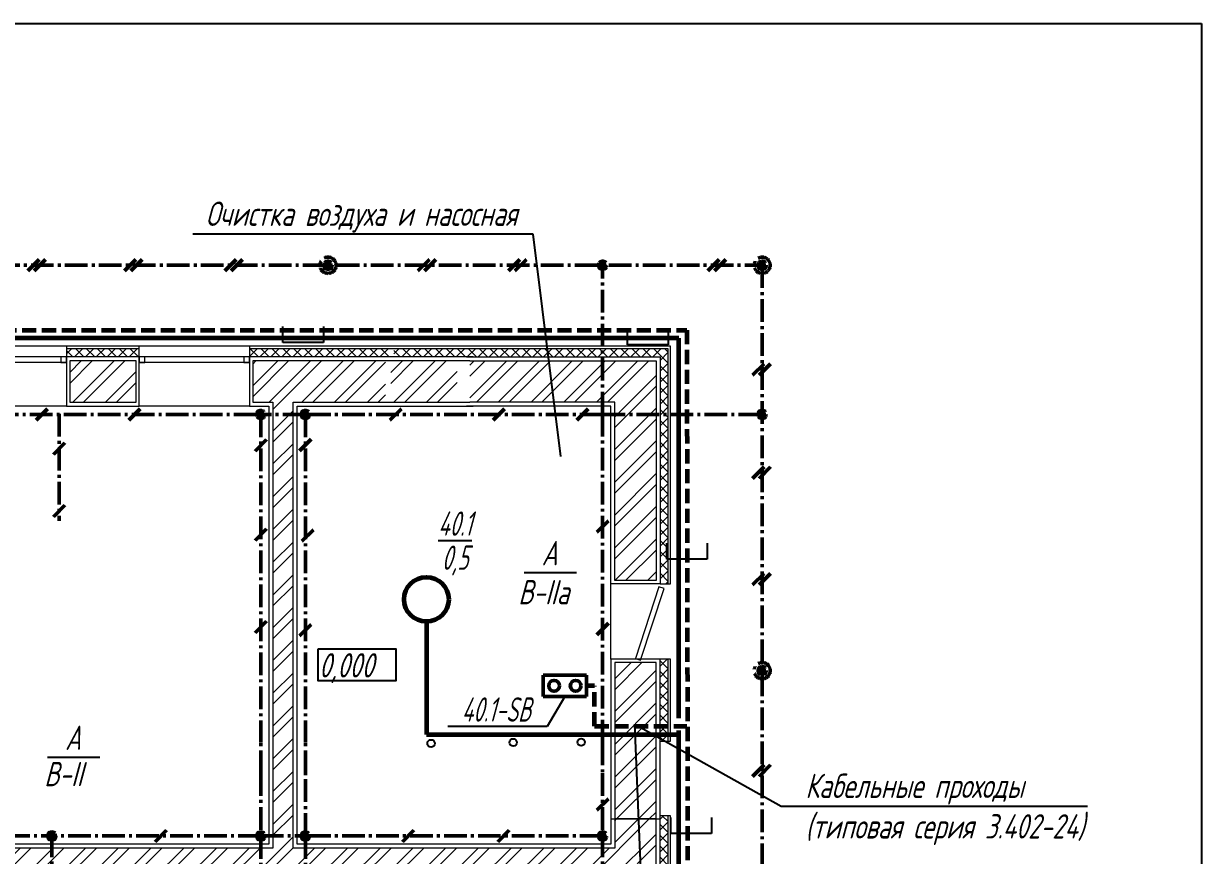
# Model space of a CAD drawing. Header units: millimetres. Extents: x -10490 to 5162, y -5053 to 76.
# Drawn here: x -3159.5 to -2743.6, y -1217 to -923.5 of the extents above; entities that cross this region are included whole.
import ezdxf
from ezdxf import colors
from ezdxf.entities.mleader import LeaderData, LeaderLine
from ezdxf.math import Vec2, Vec3

# ---------------------------------------------------------------- set-up
doc = ezdxf.new("R2010")
doc.units = ezdxf.units.MM
doc.linetypes.add('gost5', pattern=[7, 5, -2, 0])
doc.linetypes.add('gost6', pattern=[12, 8, -1.5, 1, -1.5])
for name, color, linetype, lineweight in [('Заземление (Вновь)', 6, 'gost6', 50), ('КаБель контрольный (Вновь)', 142, 'gost5', 60), ('КаБель силовой (Вновь)', 1, 'Continuous', 60), ('Линия выноска', 137, 'Continuous', 25), ('Рамка толстая', 7, 'Continuous', 60), ('Рамка тонкая', 5, 'Continuous', 25), ('Строительный', 251, 'Continuous', 13), ('Текст', 2, 'Continuous', 25), ('Эл. аппараты (Вновь)', 93, 'Continuous', 50), ('ЭлектрооБорудование (Вновь)', 160, 'Continuous', 60)]:
    doc.layers.add(name, color=color, linetype=linetype, lineweight=lineweight)
doc.styles.add('SIMPLEX', font='simplex.shx', dxfattribs={"width": 0.7, "oblique": 15})
doc.styles.add('СИМПЛЕКС', font='simplex.shx', dxfattribs={"width": 0.7, "oblique": 15, "height": 500})
pattern_1 = [(45, (-23099.804, 9069.582), (-5.7787948, 5.7787948), []), (45, (-23095.952, 9069.582), (-5.7787948, 5.7787948), [])]
pattern_2 = [(45, (-23099.8044, 9069.5817), (-1.92626494, 1.92626494), []), (135, (-23099.8044, 9069.5817), (-1.92626494, -1.92626494), [])]

# ---------------------------------------------------------------- blocks, each defined once
blk = doc.blocks.new('A$C629C7F59')
at = {"layer": 'Эл. аппараты (Вновь)'}
for p, q in [((0, 8), (0, 0)), ((4, 8), (0, 8)), ((4, 0), (4, 8)), ((0, 0), (4, 0))]:
    blk.add_line(p, q, dxfattribs=at)
for centre in [(2, 6), (2, 2)]:
    blk.add_circle(centre, 1, dxfattribs=at)
blk = doc.blocks.new('_None')
blk = doc.blocks.new('_DotBlank')
at = {"color": 0, "linetype": 'ByBlock', "lineweight": -2}
blk.add_line((-0.5, 0), (-1, 0), dxfattribs=at)
blk.add_circle((0, 0), 0.5, dxfattribs=at)
blk = doc.blocks.new('A$C710D2D3C')
at = {"layer": 'Рамка тонкая'}
for p, q in [((0, 0), (0, 2)), ((0, 2), (5, 2)), ((5, 2), (5, 0))]:
    blk.add_line(p, q, dxfattribs=at)

msp = doc.modelspace()

# ---------------------------------------------------------------- hatches: boundary and pattern name
at = {"layer": 'Заземление (Вновь)'}
for points in [[(-3050.53692, -1008.78585, 1), (-3053.39692, -1008.78585, 1)], [(-2897.24092, -1008.78585, 1), (-2900.10092, -1008.78585, 1)], [(-2897.24092, -1151.78585, 1), (-2900.10092, -1151.78585, 1)]]:
    msp.add_hatch(color=256, dxfattribs=at).paths.add_polyline_path(points)
h = msp.add_hatch(color=256, dxfattribs=at)
h.paths.add_polyline_path([(-2956.44292, -1008.78585, 0.414213562), (-2955.01292, -1010.21585), (-2955.01292, -1008.78585), (-2953.58292, -1008.78585, 1)])
h.paths.add_polyline_path([(-2953.58292, -1008.78585), (-2955.01292, -1008.78585), (-2955.01292, -1010.21585, 0.414213562)], flags=17)
h = msp.add_hatch(color=256, dxfattribs=at)
h.paths.add_polyline_path([(-3077.13492, -1061.40985, 0.414213562), (-3075.70492, -1062.83985), (-3075.70492, -1061.40985), (-3074.27492, -1061.40985, 1)])
h.paths.add_polyline_path([(-3074.27492, -1061.40985), (-3075.70492, -1061.40985), (-3075.70492, -1062.83985, 0.414213562)], flags=17)
h = msp.add_hatch(color=256, dxfattribs=at)
h.paths.add_polyline_path([(-3061.40492, -1061.40985, 0.414213562), (-3059.97492, -1062.83985), (-3059.97492, -1061.40985), (-3058.54492, -1061.40985, 1)])
h.paths.add_polyline_path([(-3058.54492, -1061.40985), (-3059.97492, -1061.40985), (-3059.97492, -1062.83985, 0.414213562)], flags=17)
h = msp.add_hatch(color=256, dxfattribs=at)
h.paths.add_polyline_path([(-2900.10092, -1061.40985, 0.414213562), (-2898.67092, -1062.83985), (-2898.67092, -1061.40985), (-2897.24092, -1061.40985, 1)])
h.paths.add_polyline_path([(-2897.24092, -1061.40985), (-2898.67092, -1061.40985), (-2898.67092, -1062.83985, 0.414213562)], flags=17)
h = msp.add_hatch(color=256, dxfattribs=at)
h.paths.add_polyline_path([(-3150.92292, -1210.12985, 0.414213562), (-3149.49292, -1211.55985), (-3149.49292, -1210.12985), (-3148.06292, -1210.12985, 1)])
h.paths.add_polyline_path([(-3148.06292, -1210.12985), (-3149.49292, -1210.12985), (-3149.49292, -1211.55985, 0.414213562)], flags=17)
h = msp.add_hatch(color=256, dxfattribs=at)
h.paths.add_polyline_path([(-3077.13492, -1210.12985, 0.414213562), (-3075.70492, -1211.55985), (-3075.70492, -1210.12985), (-3074.27492, -1210.12985, 1)])
h.paths.add_polyline_path([(-3074.27492, -1210.12985), (-3075.70492, -1210.12985), (-3075.70492, -1211.55985, 0.414213562)], flags=17)
h = msp.add_hatch(color=256, dxfattribs=at)
h.paths.add_polyline_path([(-3061.40492, -1210.12985, 0.414213562), (-3059.97492, -1211.55985), (-3059.97492, -1210.12985), (-3058.54492, -1210.12985, 1)])
h.paths.add_polyline_path([(-3058.54492, -1210.12985), (-3059.97492, -1210.12985), (-3059.97492, -1211.55985, 0.414213562)], flags=17)
h = msp.add_hatch(color=256, dxfattribs=at)
h.paths.add_polyline_path([(-2956.44292, -1210.12985, 0.414213562), (-2955.01292, -1211.55985), (-2955.01292, -1210.12985), (-2953.58292, -1210.12985, 1)])
h.paths.add_polyline_path([(-2953.58292, -1210.12985), (-2955.01292, -1210.12985), (-2955.01292, -1211.55985, 0.414213562)], flags=17)
at = {"layer": 'Строительный', "ltscale": 100}
h = msp.add_hatch(dxfattribs=at)
h.set_pattern_fill('ANSI37', color=256, scale=0.858)
h.set_pattern_definition(pattern_2)
h.paths.add_polyline_path([(-3118.59214, -1038.24385), (-3144.33214, -1038.24385), (-3144.33214, -1041.10385), (-3118.59214, -1041.10385)])
h = msp.add_hatch(dxfattribs=at)
h.set_pattern_fill('ANSI37', color=256, scale=0.858)
h.set_pattern_definition(pattern_2)
h.paths.add_polyline_path([(-3030.50414, -1038.24385), (-3079.69614, -1038.24385), (-3079.69614, -1041.10385), (-3030.50414, -1041.10385)])
h = msp.add_hatch(dxfattribs=at)
h.set_pattern_fill('ANSI37', color=256, scale=0.858)
h.set_pattern_definition([(45, (-22984.2604, 9069.5817), (-1.92626494, 1.92626494), []), (135, (-22984.2604, 9069.5817), (-1.92626494, -1.92626494), [])])
h.paths.add_polyline_path([(-3003.04814, -1038.24385), (-3028.78814, -1038.24385), (-3028.78814, -1041.10385), (-3003.04814, -1041.10385)])
h = msp.add_hatch(dxfattribs=at)
h.set_pattern_fill('ANSI37', color=256, scale=0.858)
h.set_pattern_definition(pattern_2)
h.paths.add_polyline_path([(-2931.84692, -1038.24385), (-3003.04814, -1038.24385), (-3003.04814, -1041.10385), (-2934.70692, -1041.10385), (-2934.70692, -1121.18385), (-2931.84692, -1121.18385)])
h = msp.add_hatch(dxfattribs=at)
h.set_pattern_fill('ANSI32', color=256, scale=0.858)
h.set_pattern_definition(pattern_1)
h.paths.add_polyline_path([(-2936.13692, -1204.12385), (-2950.72292, -1204.12385), (-2950.72292, -1214.41985), (-3064.26492, -1214.41985), (-3064.26492, -1057.11985), (-3031.64814, -1057.11985), (-3031.64814, -1042.53385), (-3078.55214, -1042.53385), (-3078.55214, -1057.11985), (-3071.41492, -1057.11985), (-3071.41492, -1214.41985), (-3312.22692, -1214.41985), (-3312.22692, -1225.28785), (-3160.93292, -1225.28785), (-3160.93292, -1380.29985), (-3209.83892, -1380.29985), (-3209.83892, -1394.88585), (-3093.72292, -1394.88585), (-3093.72292, -1380.29985), (-3153.78292, -1380.29985), (-3153.78292, -1225.28785), (-2950.72292, -1225.28785), (-2950.72292, -1235.01185), (-2936.13692, -1235.01185)])
h = msp.add_hatch(dxfattribs=at)
h.set_pattern_fill('ANSI32', color=256, scale=0.858)
h.set_pattern_definition(pattern_1)
h.paths.add_polyline_path([(-3119.73614, -1042.53385), (-3143.18814, -1042.53385), (-3143.18814, -1057.11985), (-3119.73614, -1057.11985)])
h = msp.add_hatch(dxfattribs=at)
h.set_pattern_fill('ANSI32', color=256, scale=0.858)
h.set_pattern_definition([(45, (-22986.439, 9069.582), (-5.7787948, 5.7787948), []), (45, (-22982.5865, 9069.582), (-5.7787948, 5.7787948), [])])
h.paths.add_polyline_path([(-3006.37075, -1042.53385), (-3029.82275, -1042.53385), (-3029.82275, -1057.11985), (-3006.37075, -1057.11985)])
h = msp.add_hatch(dxfattribs=at)
h.set_pattern_fill('ANSI32', color=256, scale=0.858)
h.set_pattern_definition(pattern_1)
h.paths.add_polyline_path([(-2936.13692, -1042.53385), (-3001.90414, -1042.53385), (-3001.90414, -1057.11985), (-2950.72292, -1057.11985), (-2950.72292, -1120.03985), (-2936.13692, -1120.03985)])
h = msp.add_hatch(dxfattribs=at)
h.set_pattern_fill('ANSI37', color=256, scale=0.858)
h.set_pattern_definition(pattern_2)
h.paths.add_polyline_path([(-2931.84692, -1147.78185), (-2934.70692, -1147.78185), (-2934.70692, -1176.66785), (-2931.84692, -1176.66785)])
h = msp.add_hatch(dxfattribs=at)
h.set_pattern_fill('ANSI32', color=256, scale=0.858)
h.set_pattern_definition(pattern_1)
h.paths.add_polyline_path([(-2936.13692, -1148.92585), (-2950.72292, -1148.92585), (-2950.72292, -1204.12385), (-2936.13692, -1204.12385)])
h = msp.add_hatch(dxfattribs=at)
h.set_pattern_fill('ANSI37', color=256, scale=0.858)
h.set_pattern_definition(pattern_2)
h.paths.add_polyline_path([(-2931.84692, -1202.97985), (-2934.70692, -1202.97985), (-2934.70692, -1236.15585), (-2931.84692, -1236.15585)])

# ---------------------------------------------------------------- linework, layer by layer
at = {"layer": 'Заземление (Вновь)'}
for p, q in [((-3924.83892, -1008.78585), (-2898.67092, -1008.78585)), ((-3153.96048, -1006.76352), (-3158.00513, -1010.80817)), ((-3151.67248, -1006.76352), (-3155.71713, -1010.80817)), ((-3119.84053, -1006.76352), (-3123.88518, -1010.80817)), ((-3117.55253, -1006.76352), (-3121.59718, -1010.80817)), ((-3084.40818, -1006.76352), (-3088.45283, -1010.80817)), ((-3082.12018, -1006.76352), (-3086.16483, -1010.80817)), ((-3016.16807, -1006.76352), (-3020.21272, -1010.80817)), ((-3013.88007, -1006.76352), (-3017.92472, -1010.80817)), ((-2984.23538, -1006.76352), (-2988.28003, -1010.80817)), ((-2981.94738, -1006.76352), (-2985.99203, -1010.80817)), ((-2955.01292, -1061.40985), (-2955.01292, -1008.78585)), ((-2913.80821, -1006.76352), (-2917.85286, -1010.80817)), ((-2911.52021, -1006.76352), (-2915.56486, -1010.80817)), ((-2898.67092, -1008.78585), (-2898.67092, -1434.35385)), ((-2898.00559, -1043.57414), (-2902.05024, -1047.61879)), ((-2895.71759, -1043.57414), (-2899.76224, -1047.61879)), ((-3151.00086, -1059.38752), (-3155.04551, -1063.43217)), ((-3118.23843, -1059.38752), (-3122.28308, -1063.43217)), ((-3026.05026, -1059.38752), (-3030.09491, -1063.43217)), ((-2989.60831, -1059.38752), (-2993.65296, -1063.43217)), ((-2960.07174, -1059.38752), (-2964.11639, -1063.43217)), ((-3745.23092, -1061.40985), (-3075.70492, -1061.40985)), ((-3146.91044, -1061.24287), (-3146.91044, -1098.94194)), ((-3059.97492, -1061.40985), (-3075.82589, -1061.40985)), ((-3075.70492, -1061.40985), (-3075.70492, -1177.16346)), ((-2955.01292, -1061.40985), (-3059.97492, -1061.40985)), ((-3059.97492, -1061.40985), (-3059.97492, -1177.16346)), ((-2955.01292, -1177.16346), (-2955.01292, -1061.40985)), ((-2955.01292, -1061.40985), (-2898.67092, -1061.40985)), ((-3144.88811, -1071.47195), (-3148.93277, -1075.5166)), ((-3073.68259, -1070.31159), (-3077.72724, -1074.35624)), ((-3057.95259, -1070.16374), (-3061.99724, -1074.20839)), ((-2898.00559, -1079.9305), (-2902.05024, -1083.97515)), ((-2895.71759, -1079.9305), (-2899.76224, -1083.97515)), ((-3144.88811, -1093.47195), (-3148.93277, -1097.5166)), ((-3073.68259, -1101.81981), (-3077.72724, -1105.86446)), ((-2952.99059, -1098.89093), (-2957.03524, -1102.93558)), ((-3057.15135, -1102.11551), (-3061.196, -1106.16016)), ((-2898.00559, -1117.52928), (-2902.05024, -1121.57393)), ((-2895.71759, -1117.52928), (-2899.76224, -1121.57393)), ((-3073.68259, -1134.36785), (-3077.72724, -1138.41251)), ((-2952.99059, -1135.06892), (-2957.03524, -1139.11357)), ((-3057.95259, -1135.48606), (-3061.99724, -1139.53071)), ((-3075.70492, -1187.91803), (-3075.70492, -1177.16346)), ((-3059.97492, -1187.91803), (-3059.97492, -1177.16346)), ((-2955.01292, -1177.16346), (-2955.01292, -1187.91803)), ((-2898.00559, -1185.08314), (-2902.05024, -1189.12779)), ((-2895.71759, -1185.08314), (-2899.76224, -1189.12779)), ((-3075.70492, -1187.91803), (-3075.70492, -1210.12985)), ((-3059.97492, -1210.12985), (-3059.97492, -1187.91803)), ((-2955.01292, -1187.91803), (-2955.01292, -1210.12985)), ((-2952.99059, -1197.00161), (-2957.03524, -1201.04626)), ((-3165.22292, -1210.12985), (-3149.49292, -1210.12985)), ((-3075.70492, -1210.12985), (-3149.49292, -1210.12985)), ((-3149.49292, -1229.57785), (-3149.49292, -1210.12985)), ((-3109.00746, -1208.10752), (-3113.05211, -1212.15217)), ((-3075.70492, -1210.12985), (-3075.70492, -1229.57785)), ((-3075.70492, -1210.12985), (-3059.97492, -1210.12985)), ((-3059.97492, -1210.12985), (-3059.97492, -1229.57785)), ((-2955.01292, -1210.12985), (-3059.97492, -1210.12985)), ((-3021.65277, -1208.10752), (-3025.69743, -1212.15217)), ((-2988.00209, -1208.10752), (-2992.04674, -1212.15217)), ((-2955.01292, -1229.57785), (-2955.01292, -1210.12985))]:
    msp.add_line(p, q, dxfattribs=at)
for centre, radius in [((-3051.96692, -1008.78585), 2.86), ((-2898.67092, -1008.78585), 2.86), ((-3051.96692, -1008.78585), 1.43), ((-2955.01292, -1008.78585), 1.43), ((-2898.67092, -1008.78585), 1.43), ((-3075.70492, -1061.40985), 1.43), ((-3059.97492, -1061.40985), 1.43), ((-2898.67092, -1061.40985), 1.43), ((-2898.67092, -1151.78585), 2.86), ((-2898.67092, -1151.78585), 1.43), ((-3149.49292, -1210.12985), 1.43), ((-3075.70492, -1210.12985), 1.43), ((-3059.97492, -1210.12985), 1.43), ((-2955.01292, -1210.12985), 1.43)]:
    msp.add_circle(centre, radius, dxfattribs=at)
at = {"layer": 'КаБель контрольный (Вновь)'}
for p, q in [((-3901.95892, -1031.66585), (-2925.26892, -1031.66585)), ((-2925.26892, -1031.66585), (-2924.98292, -1235.29785)), ((-2957.87292, -1157.14346), (-2960.73292, -1157.14346)), ((-2957.87292, -1171.44346), (-2957.87292, -1157.14346)), ((-2957.87292, -1171.44346), (-2925.26892, -1171.44346))]:
    msp.add_line(p, q, dxfattribs=at)
at = {"layer": 'КаБель силовой (Вновь)'}
for p, q in [((-2928.12892, -1034.52585), (-3899.09892, -1034.52585)), ((-2928.12892, -1168.58346), (-2928.12892, -1034.52585)), ((-3017.21792, -1134.51304), (-3017.21792, -1174.30346)), ((-3017.21792, -1174.30346), (-2928.12892, -1174.30346)), ((-2928.12892, -1232.43785), (-2928.12892, -1172.87346))]:
    msp.add_line(p, q, dxfattribs=at)
at = {"layer": 'КаБель силовой (Вновь)', "lineweight": 25}
for centre in [(-3015.57258, -1177.48122), (-2986.57711, -1177.12089), (-2962.59872, -1177.01389)]:
    msp.add_circle(centre, 1.32, dxfattribs=at)
at = {"layer": 'Рамка толстая', "color": 18, "lineweight": -2, "true_color": 0x000000}
for p, q in [((-4076.70304, -923.52782), (-2743.57804, -923.52782)), ((-2743.57804, -923.52782), (-2743.57804, -1892.15282))]:
    msp.add_line(p, q, dxfattribs=at)
at = {"layer": 'Строительный', "ltscale": 100}
for p, q in [((-3144.33214, -1037.38585), (-3182.94214, -1037.38585)), ((-3079.69614, -1037.38585), (-3118.59214, -1037.38585)), ((-3000.76014, -1037.38585), (-3079.69614, -1037.38585)), ((-3079.69614, -1037.38585), (-3079.69614, -1038.24385)), ((-3000.76014, -1038.24385), (-3079.69614, -1038.24385)), ((-3079.69614, -1038.24385), (-3079.69614, -1041.10385)), ((-2930.98892, -1037.38585), (-3003.04814, -1037.38585)), ((-2931.84692, -1038.24385), (-3003.04814, -1038.24385)), ((-2931.84692, -1121.18385), (-2931.84692, -1038.24385)), ((-2930.98892, -1121.18385), (-2930.98892, -1037.38585)), ((-3144.33214, -1041.10385), (-3182.94214, -1041.10385)), ((-3144.33214, -1043.10585), (-3182.94214, -1043.10585)), ((-3079.69614, -1041.10385), (-3118.59214, -1041.10385)), ((-3079.69614, -1043.10585), (-3118.59214, -1043.10585)), ((-3000.76014, -1041.10385), (-3079.69614, -1041.10385)), ((-3079.69614, -1041.10385), (-3079.69614, -1058.54985)), ((-3001.90414, -1042.53385), (-3078.55214, -1042.53385)), ((-3078.55214, -1042.53385), (-3078.55214, -1057.11985)), ((-3003.04814, -1041.10385), (-2934.70692, -1041.10385)), ((-3001.90414, -1042.53385), (-2936.13692, -1042.53385)), ((-2936.13692, -1042.53385), (-2936.13692, -1120.03985)), ((-2934.70692, -1041.10385), (-2934.70692, -1121.18385)), ((-3144.33214, -1058.54985), (-3182.94214, -1058.54985)), ((-3079.69614, -1058.54985), (-3118.59214, -1058.54985)), ((-3079.69614, -1058.54985), (-3072.84492, -1058.54985)), ((-3078.55214, -1057.11985), (-3071.41492, -1057.11985)), ((-3072.84492, -1058.54985), (-3072.84492, -1212.98985)), ((-3071.41492, -1057.11985), (-3071.41492, -1214.41985)), ((-3064.26492, -1214.41985), (-3064.26492, -1057.11985)), ((-3064.26492, -1057.11985), (-3001.90414, -1057.11985)), ((-3062.83492, -1212.98985), (-3062.83492, -1058.54985)), ((-3062.83492, -1058.54985), (-3000.76014, -1058.54985)), ((-2952.15292, -1058.54985), (-3003.04814, -1058.54985)), ((-2950.72292, -1057.11985), (-3001.90414, -1057.11985)), ((-2952.15292, -1121.18385), (-2952.15292, -1058.54985)), ((-2950.72292, -1120.03985), (-2950.72292, -1057.11985)), ((-2934.70692, -1121.18385), (-2952.15292, -1121.18385)), ((-2952.15292, -1147.78185), (-2952.15292, -1121.18385)), ((-2936.13692, -1120.03985), (-2950.72292, -1120.03985)), ((-2934.70692, -1121.18385), (-2931.84692, -1121.18385)), ((-2931.84692, -1121.18385), (-2930.98892, -1121.18385)), ((-2952.15292, -1202.97985), (-2952.15292, -1212.98985)), ((-2936.13692, -1204.12385), (-2950.72292, -1204.12385)), ((-2950.72292, -1204.12385), (-2950.72292, -1214.41985)), ((-2936.13692, -1235.01185), (-2936.13692, -1204.12385)), ((-2934.70692, -1236.15585), (-2934.70692, -1202.97985)), ((-3072.84492, -1212.98985), (-3313.37092, -1212.98985)), ((-2952.15292, -1212.98985), (-3062.83492, -1212.98985)), ((-3071.41492, -1214.41985), (-3312.22692, -1214.41985)), ((-2950.72292, -1214.41985), (-3064.26492, -1214.41985))]:
    msp.add_line(p, q, dxfattribs=at)
for points in [[(-3118.59214, -1038.24385), (-3118.59214, -1037.38585), (-3144.33214, -1037.38585), (-3144.33214, -1038.24385)], [(-3118.59214, -1041.10385), (-3118.59214, -1038.24385), (-3144.33214, -1038.24385), (-3144.33214, -1041.10385)], [(-2934.70692, -1176.66785), (-2931.84692, -1176.66785), (-2931.84692, -1147.78185), (-2934.70692, -1147.78185)], [(-2931.84692, -1176.66785), (-2930.98892, -1176.66785), (-2930.98892, -1147.78185), (-2931.84692, -1147.78185)], [(-2934.70692, -1236.15585), (-2931.84692, -1236.15585), (-2931.84692, -1202.97985), (-2934.70692, -1202.97985)], [(-2931.84692, -1236.15585), (-2930.98892, -1236.15585), (-2930.98892, -1202.97985), (-2931.84692, -1202.97985)]]:
    msp.add_lwpolyline(points, dxfattribs=at)
for points in [[(-3146.33414, -1043.10585), (-3144.33214, -1043.10585), (-3144.33214, -1041.10385), (-3146.33414, -1041.10385)], [(-3144.33214, -1058.54985), (-3118.59214, -1058.54985), (-3118.59214, -1041.10385), (-3144.33214, -1041.10385)], [(-3143.18814, -1057.11985), (-3119.73614, -1057.11985), (-3119.73614, -1042.53385), (-3143.18814, -1042.53385)], [(-3118.59214, -1043.10585), (-3116.59014, -1043.10585), (-3116.59014, -1041.10385), (-3118.59214, -1041.10385)], [(-3081.69814, -1043.10585), (-3079.69614, -1043.10585), (-3079.69614, -1041.10385), (-3081.69814, -1041.10385)], [(-2952.15292, -1204.12385), (-2934.70692, -1204.12385), (-2934.70692, -1147.78185), (-2952.15292, -1147.78185)], [(-2950.72292, -1204.12385), (-2936.13692, -1204.12385), (-2936.13692, -1148.92585), (-2950.72292, -1148.92585)]]:
    msp.add_lwpolyline(points, close=True, dxfattribs=at)
at = {"layer": 'Строительный', "ltscale": 400}
msp.add_lwpolyline([(-2943.38339, -1147.49019), (-2941.60159, -1148.0735), (-2933.32632, -1122.79558), (-2935.10812, -1122.21227)], close=True, dxfattribs=at)
at = {"layer": 'Текст'}
for p, q in [((-2982.76807, -1117.18132), (-2964.26632, -1117.18132)), ((-3151.03012, -1182.31535), (-3132.52838, -1182.31535))]:
    msp.add_line(p, q, dxfattribs=at)
msp.add_lwpolyline([(-3055.50527, -1144.15365), (-3028.07916, -1144.15365), (-3028.07916, -1155.4303), (-3055.50527, -1155.4303)], close=True, dxfattribs=at)
at = {"layer": 'ЭлектрооБорудование (Вновь)', "ltscale": 10}
msp.add_circle((-3017.21792, -1126.64804), 7.865, dxfattribs=at)

# ---------------------------------------------------------------- block references
at = {"xscale": 1.903330000000001, "yscale": 1.903330000000001, "zscale": 1.903330000000001, "rotation": 270}
msp.add_blockref('A$C629C7F59', (-2975.95956, -1153.33665), dxfattribs=at)
at = {"layer": 'КаБель силовой (Вновь)', "lineweight": 25, "xscale": 2.86, "yscale": 2.86, "zscale": 2.86, "rotation": 180}
for p in [(-3053.56845, -1030.36125), (-2931.89701, -1031.08907), (-2918.05416, -1106.78215), (-2916.59703, -1203.58192)]:
    msp.add_blockref('A$C710D2D3C', p, dxfattribs=at)

# ---------------------------------------------------------------- texts
at = {"layer": 'Текст', "style": 'SIMPLEX', "oblique": 15, "width": 0.7}
for s, p in [('А', (-2976.55706, -1114.63266)), ('В-IIа', (-2984.81746, -1128.40053)), ('0,000', (-3055.16213, -1154.21004)), ('А', (-3144.81911, -1179.76669)), ('В-II', (-3152.18383, -1192.5631))]:
    msp.add_text(s, height=8.58, dxfattribs=at).set_placement(p)
at = {"layer": 'Текст', "insert": (-3007.13513, -1105.93249), "char_height": 8.58, "width": 16.1612605, "attachment_point": 5, "style": 'SIMPLEX'}
msp.add_mtext('\\A1;{\\W0.6;\\S40.1/0,5;}', dxfattribs=at)

# ---------------------------------------------------------------- leaders
at = {"layer": 'Линия выноска'}
ml = msp.add_multileader_mtext('Standard', dxfattribs=at)
ml.set_content('Очистка воздуха и насосная', color=2, style='СИМПЛЕКС')
ml.set_leader_properties()
ml.set_arrow_properties(name='NONE')
ml.build(insert=Vec2(0, 0))
ml.multileader.update_dxf_attribs({"text_left_attachment_type": 6, "text_right_attachment_type": 6, "dogleg_length": 0, "arrow_head_size": 5.72})
ctx = ml.context
ctx.base_point, ctx.char_height, ctx.arrow_head_size, ctx.landing_gap_size, ctx.plane_origin = Vec3(-3126.33067, -997.76568), 8.58, 5.72, 5.72, Vec3(-2850.63656, -1138.81019)
ctx.left_attachment, ctx.right_attachment, ctx.text_align_type = 6, 6, 2
notes = []
notes.append((ctx, [(1, (1, 1, 0), (-2979.48538, -997.76568), (-1, 0), 0, [(0, [(-2969.80185, -1076.20319)], 0, [])])]))
ctx.mtext.insert, ctx.mtext.alignment, ctx.mtext.flow_direction = Vec3(-2985.20538, -986.32568), 3, 5
ml = msp.add_multileader_mtext('Standard', dxfattribs=at)
ml.set_content('{\\W0.6;40.1-SB}', color=2, style='СИМПЛЕКС')
ml.set_leader_properties()
ml.set_arrow_properties(name='NONE')
ml.build(insert=Vec2(0, 0))
ml.multileader.update_dxf_attribs({"text_left_attachment_type": 6, "text_right_attachment_type": 6, "dogleg_length": 0, "arrow_head_size": 5.72})
ctx = ml.context
ctx.base_point, ctx.char_height, ctx.arrow_head_size, ctx.landing_gap_size, ctx.plane_origin = Vec3(-3018.06044, -1171.50771), 8.58, 5.72, 5.72, Vec3(-2942.17982, -1218.07449)
ctx.left_attachment, ctx.right_attachment, ctx.text_align_type = 6, 6, 2
notes.append((ctx, [(1, (1, 1, 0), (-2974.63768, -1171.50771), (-1, 0), 0, [(0, [(-2968.34624, -1160.95012)], 0, [])])]))
ctx.mtext.insert, ctx.mtext.alignment, ctx.mtext.flow_direction = Vec3(-2980.35768, -1161.21171), 3, 5
ml = msp.add_multileader_mtext('Standard', dxfattribs=at)
ml.set_content('Кабельные проходы\\P(типовая серия 3.402-24)', color=2, style='SIMPLEX')
ml.set_leader_properties()
ml.set_arrow_properties(name='DOTBLANK')
ml.build(insert=Vec2(0, 0))
ml.multileader.update_dxf_attribs({"text_left_attachment_type": 6, "text_right_attachment_type": 6, "dogleg_length": 1, "arrow_head_size": 28.6})
ctx = ml.context
ctx.base_point, ctx.char_height, ctx.arrow_head_size, ctx.landing_gap_size, ctx.plane_origin = Vec3(-2889.13804, -1199.57997), 8.58, 28.6, 5.72, Vec3(-2838.28603, -1661.83493)
ctx.left_attachment, ctx.right_attachment = 6, 6
notes.append((ctx, [(1, (1, 1, 0), (-2891.99804, -1199.57997), (1, 0), 2.86, [(1, [(-2940.70208, -1241.99723), (-2943.69137, -1170.69367)], 0, [])])]))
ctx.mtext.insert, ctx.mtext.flow_direction = Vec3(-2883.41804, -1188.13997), 5
for ctx, leaders in notes:
    for number, flags, end, landing, length, lines in leaders:
        leader = LeaderData()
        leader.index, (leader.has_last_leader_line, leader.has_dogleg_vector, leader.attachment_direction) = number, flags
        leader.last_leader_point, leader.dogleg_vector, leader.dogleg_length = Vec3(end), Vec3(landing), length
        for number, points, colour, breaks in lines:
            line = LeaderLine()
            line.index, line.vertices, line.color, line.breaks = number, Vec3.list(points), colors.encode_raw_color(colour), breaks
            leader.lines.append(line)
        ctx.leaders.append(leader)

doc.saveas('drawing.dxf')
